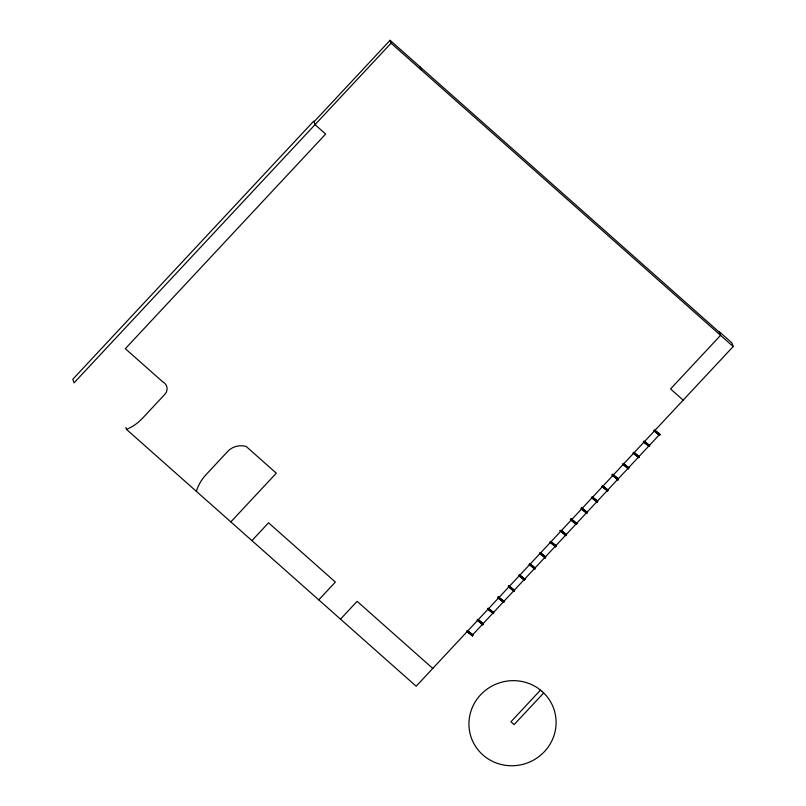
<?xml version="1.0" encoding="UTF-8"?>
<svg xmlns="http://www.w3.org/2000/svg" width="806" height="806" viewBox="0 0 806 806"><rect width="100%" height="100%" fill="white"/><g stroke="black" fill="none" stroke-linecap="round" stroke-linejoin="round"><path stroke-width="1.21" d="M472.759 634.705L472.387 635.833L472.759 634.705L467.954 630.816M483.157 623.562L482.784 624.7L483.157 623.562L478.341 619.673M493.544 612.429L493.181 613.567L493.544 612.429L488.738 608.54M503.941 601.286L503.569 602.425L503.941 601.286L498.168 596.621M514.339 590.153L513.966 591.292L514.339 590.153L508.566 585.478M524.736 579.01L524.363 580.149L524.736 579.01L519.92 575.121M535.124 567.877L534.751 569.016L535.124 567.877L530.318 563.988M545.521 556.734L545.148 557.873L545.521 556.734L540.715 552.845M555.918 545.602L555.546 546.74L555.918 545.602L551.103 541.713M566.296 534.449L565.923 535.587L566.296 534.449L561.48 530.56M576.683 523.306L576.32 524.444L576.683 523.306L570.92 518.641M587.08 512.173L586.708 513.311L587.08 512.173L581.307 507.508M597.478 501.03L597.105 502.168L597.478 501.03L592.672 497.141M607.875 489.897L607.502 491.035L607.875 489.897L603.059 486.008M618.262 478.754L617.89 479.892L618.262 478.754L612.489 474.089M628.66 467.621L628.287 468.76L628.66 467.621L623.854 463.732M639.057 456.478L638.684 457.617L639.057 456.478L634.241 452.599M649.445 445.345L649.082 446.484L649.445 445.345L644.639 441.456M467.319 631.521L472.125 635.41L659.842 434.212L659.469 435.351L659.842 434.212L655.036 430.323M314.058 121.756L390.094 40.3L719.587 332.465M390.094 40.3L391.071 43.181L74.031 382.87L72.802 379.263L313.816 121.041L315.045 124.638L325.654 134.048L125.333 348.686L162.661 381.782A8.161 7.919 -18.8 0 1 164.948 394.225L142.481 418.294A45.539 44.189 -18.8 0 1 126.522 429.417L416.158 686.228L733.198 346.54L731.969 342.943L719.345 331.75L720.574 335.346L670.552 388.935L683.176 400.129M230.828 521.905L276.307 473.182L246.162 446.443A18.357 17.803 -18.8 0 0 228.511 450.584L206.044 474.653A43.564 42.275 -18.8 0 0 196.342 491.317M251.925 540.604L268.549 522.802L335.377 582.063L318.763 599.865M340.495 619.139L357.118 601.336L432.772 668.416M540.453 690.148L510.923 721.793L514.117 724.624L543.647 692.989M654.331 429.971L660.104 434.635M654.401 431.029L659.207 434.918M653.696 430.676L659.469 435.351M643.944 441.104L649.717 445.778M644.004 442.172L648.81 446.05M643.309 441.819L649.082 446.484M633.546 452.247L639.319 456.911M633.607 453.304L638.423 457.193M632.912 452.952L638.684 457.617M623.149 463.379L628.922 468.054M623.219 464.437L628.025 468.326M622.514 464.095L628.287 468.76M612.762 474.522L618.524 479.187M611.865 474.805L617.628 479.469M612.127 475.228L617.89 479.892M602.364 485.655L608.137 490.32M602.425 486.713L607.24 490.602M601.729 486.371L607.502 491.035M591.967 496.798L597.74 501.463M592.037 497.856L596.843 501.745M591.332 497.504L597.105 502.168M581.579 507.931L587.342 512.596M581.64 508.989L586.446 512.878M580.945 508.646L586.708 513.311M571.182 519.074L576.955 523.739M570.285 519.356L576.058 524.021M570.547 519.779L576.32 524.444M560.785 530.207L566.558 534.872M559.888 530.489L565.661 535.154M560.15 530.922L565.923 535.587M550.407 541.36L556.18 546.025M550.468 542.418L555.284 546.307M549.773 542.075L555.546 546.74M540.01 552.503L545.783 557.168M540.08 553.561L544.886 557.45M539.375 553.208L545.148 557.873M529.623 563.636L535.385 568.301M529.683 564.694L534.489 568.583M528.988 564.341L534.751 569.016M519.225 574.779L524.998 579.443M519.286 575.837L524.102 579.726M518.59 575.484L524.363 580.149M508.828 585.912L514.601 590.576M508.898 586.97L513.704 590.858M508.193 586.617L513.966 591.292M498.44 597.045L504.203 601.719M497.534 597.327L503.307 601.991M497.806 597.76L503.569 602.425M488.043 608.187L493.816 612.852M488.104 609.245L492.919 613.134M487.408 608.893L493.181 613.567M477.646 619.32L483.419 623.995M477.716 620.388L482.522 624.267M477.011 620.036L482.784 624.7M467.248 630.463L473.021 635.128M467.309 631.511L472.125 635.41M466.624 631.169L472.387 635.833M391.071 43.181L733.198 346.54M420.198 66.999L421.185 69.88M125.867 427.492L126.522 429.417M542.146 691.467L537.723 688.032A43.726 42.426 -18.8 0 0 469.636 716.353A43.726 42.426 -18.8 0 0 523.568 764.169A43.726 42.426 -18.8 0 0 546.065 695.437L542.146 691.467"/></g></svg>
